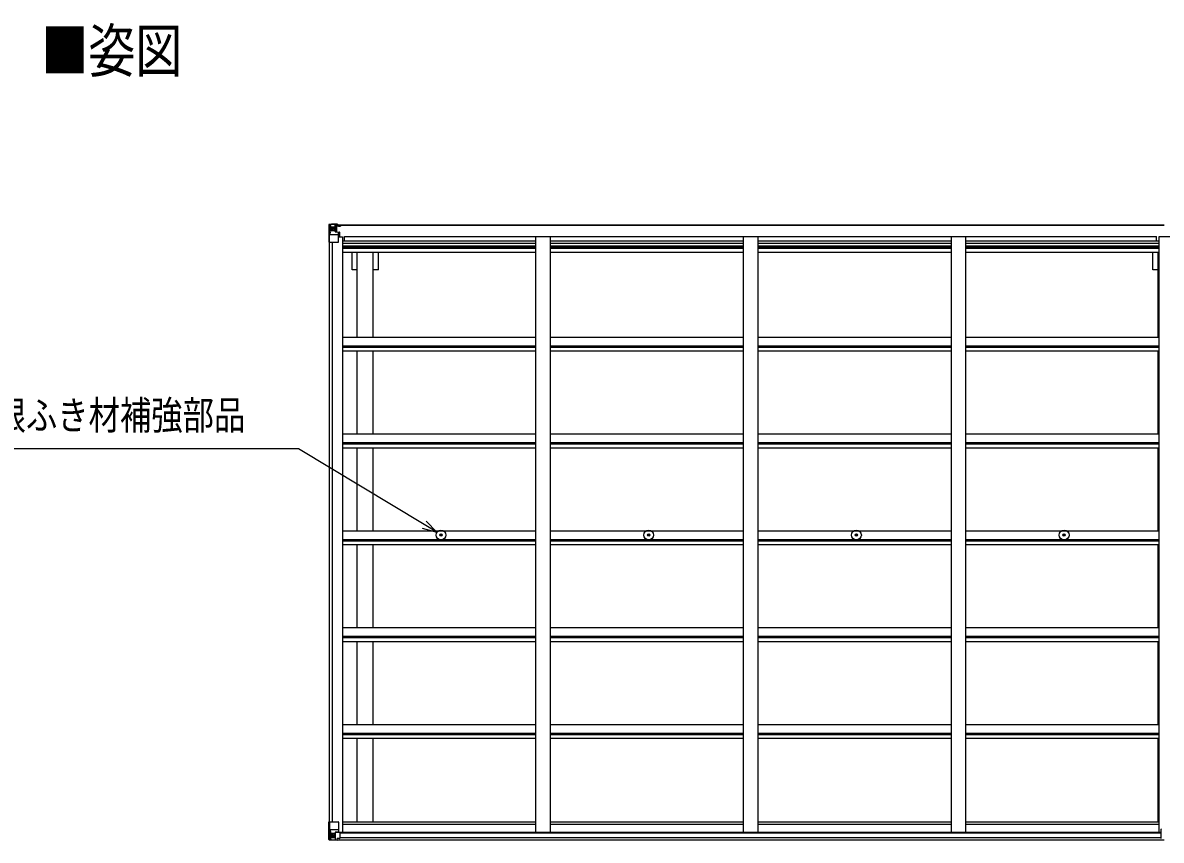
# Model space of a CAD drawing. Units: millimetres, scale not verified. Extents: x -12615 to 12615, y -8910 to 8910.
# Drawn here: x -7308 to -3384, y 620 to 3435 of the extents above; entities that cross this region are included whole.
import ezdxf
from ezdxf.enums import TextEntityAlignment as Align

# ---------------------------------------------------------------- set-up
doc = ezdxf.new("R2010")
doc.units = ezdxf.units.MM
doc.header["$LTSCALE"] = 40
for name, color, linetype in [('0-2_USER1', 3, 'Continuous'), ('0-4_YKK_13', 4, 'Continuous'), ('0-5_YKK_A1', 4, 'Continuous'), ('0-6_YKK_D', 6, 'Continuous')]:
    doc.layers.add(name, color=color, linetype=linetype)
doc.styles.add('ＭＳ ゴシック', font='')
doc.styles.get('ＭＳ ゴシック').set_extended_font_data('MS Gothic')

msp = doc.modelspace()

# ---------------------------------------------------------------- linework, layer by layer
at = {"layer": '0-4_YKK_13'}
for p, q in [((-6253.11, 2740.02), (-6253.11, 2739.98)), ((-6252.17, 2741.02), (-6252.17, 2741.02)), ((-6252.17, 2740.97), (-6252.17, 2741.01)), ((-6243.2, 2741.4), (-6251.12, 2740.93)), ((-6250.26, 2739.96), (-6250.27, 2739.89)), ((-6250.27, 2679.31), (-6250.27, 2739.89)), ((-6249.72, 2706.19), (-6245.58, 2718.27)), ((-6246.3, 2736.52), (-6249.03, 2740.18)), ((-6245.44, 2733.01), (-6243.11, 2733.07)), ((-6245.44, 2719.54), (-6245.44, 2733.01)), ((-6243.11, 2719.51), (-6245.44, 2719.54)), ((-6231.11, 2742.19), (-6243.11, 2741.41)), ((-6243.11, 2733.06), (-6231.11, 2733.06)), ((-6243.11, 2719.51), (-6231.11, 2719.51)), ((-6243.11, 2719.51), (-6243.11, 2719.51)), ((-6237.63, 2725.87), (-6237.63, 2724.91)), ((-6232.11, 2733.06), (-6231.11, 2733.06)), ((-6224.61, 2742.7), (-6231.11, 2742.31)), ((-6231.11, 2716.21), (-6231.11, 2742.31)), ((-6231.11, 2741.42), (-6224.61, 2741.82)), ((-6229.61, 2736.6), (-6231.11, 2736.6)), ((-6229.61, 2733.06), (-6231.11, 2733.06)), ((-6229.61, 2719.51), (-6231.11, 2719.51)), ((-6230.28, 2715.95), (-6219.93, 2714.3)), ((-6230.28, 2715.32), (-6230.28, 2715.95)), ((-6219.93, 2713.66), (-6230.28, 2715.32)), ((-6224.61, 2740.89), (-6229.61, 2740.81)), ((-6229.11, 2736.24), (-6229.61, 2736.24)), ((-6225.61, 2731.31), (-6229.61, 2731.31)), ((-6225.61, 2723.1), (-6229.61, 2723.1)), ((-6229.5, 2734.94), (-6225.61, 2734.94)), ((-6229.11, 2737.27), (-6229.11, 2735.31)), ((-6221.11, 2737.27), (-6229.11, 2737.27)), ((-6221.11, 2737.24), (-6229.11, 2737.24)), ((-6219.11, 2735.4), (-6229.11, 2735.31)), ((-6229.11, 2735.15), (-6229.11, 2735.31)), ((-6229.11, 2735.31), (-6229.11, 2735.31)), ((-6225.61, 2715.2), (-6225.61, 2735.17)), ((-6224.61, 2741.82), (-6224.61, 2742.7)), ((-6224.61, 2741.31), (-6224.61, 2741.82)), ((-6224.61, 2741.31), (-6224.61, 2740.89)), ((-6224.61, 2740.89), (-6224.61, 2740.08)), ((-6219.93, 2714.3), (-6219.93, 2713.66)), ((-6219.66, 2714.22), (-6215.61, 2714.19)), ((-6219.61, 2740.51), (-6219.61, 2740.08)), ((-6219.31, 2740.51), (-6219.61, 2740.51)), ((-6219.31, 2740.51), (-6217.62, 2740.08)), ((-6219.11, 2737.01), (-6214.11, 2737.01)), ((-6219.11, 2735.4), (-6219.11, 2737.01)), ((-6219.11, 2680.31), (-6219.11, 2713.41)), ((-6214.61, 2714.18), (-6215.61, 2714.19)), ((-6215.61, 2712.45), (-6214.61, 2712.46)), ((-6214.61, 2697.96), (-6214.61, 2714.18)), ((-6214.11, 2737.93), (-6214.11, 2737.01)), ((-6214.11, 2737.01), (-6213.11, 2737.01)), ((-6213.11, 2737.01), (-6213.11, 2737.93)), ((-6213.11, 2737.01), (-6213.11, 2735.44)), ((-6213.11, 2735.33), (-6213.11, 2735.44)), ((-6250.27, 2679.31), (-6220.11, 2679.31)), ((-6249.72, 2706.19), (-6243.11, 2705.98)), ((-6243.11, 2705.98), (-6219.11, 2705.98)), ((-6214.61, 2702.31), (-6219.11, 2702.31)), ((-5868.53, 1671.65), (-5867.42, 1671.67)), ((-5868.53, 1670.65), (-5867.42, 1670.63)), ((-5867.42, 1671.67), (-5866.91, 1671.77)), ((-5867.42, 1670.63), (-5866.91, 1670.53)), ((-5866.8, 1672.29), (-5866.91, 1671.77)), ((-5866.8, 1670.01), (-5866.91, 1670.53)), ((-5866.79, 1673.39), (-5866.8, 1672.29)), ((-5866.79, 1668.9), (-5866.8, 1670.01)), ((-5865.79, 1673.39), (-5865.77, 1672.29)), ((-5865.79, 1668.9), (-5865.77, 1670.01)), ((-5865.77, 1672.29), (-5865.67, 1671.77)), ((-5865.77, 1670.01), (-5865.67, 1670.53)), ((-5865.15, 1671.67), (-5865.67, 1671.77)), ((-5865.15, 1670.63), (-5865.67, 1670.53)), ((-5864.04, 1671.65), (-5865.15, 1671.67)), ((-5864.04, 1670.65), (-5865.15, 1670.63)), ((-5152.53, 1671.65), (-5151.42, 1671.67)), ((-5152.53, 1670.65), (-5151.42, 1670.63)), ((-5151.42, 1671.67), (-5150.91, 1671.77)), ((-5151.42, 1670.63), (-5150.91, 1670.53)), ((-5150.8, 1672.29), (-5150.91, 1671.77)), ((-5150.8, 1670.01), (-5150.91, 1670.53)), ((-5150.79, 1673.39), (-5150.8, 1672.29)), ((-5150.79, 1668.9), (-5150.8, 1670.01)), ((-5149.79, 1673.39), (-5149.77, 1672.29)), ((-5149.79, 1668.9), (-5149.77, 1670.01)), ((-5149.77, 1672.29), (-5149.67, 1671.77)), ((-5149.77, 1670.01), (-5149.67, 1670.53)), ((-5149.15, 1671.67), (-5149.67, 1671.77)), ((-5149.15, 1670.63), (-5149.67, 1670.53)), ((-5148.04, 1671.65), (-5149.15, 1671.67)), ((-5148.04, 1670.65), (-5149.15, 1670.63)), ((-4436.53, 1671.65), (-4435.42, 1671.67)), ((-4436.53, 1670.65), (-4435.42, 1670.63)), ((-4435.42, 1671.67), (-4434.91, 1671.77)), ((-4435.42, 1670.63), (-4434.91, 1670.53)), ((-4434.8, 1672.29), (-4434.91, 1671.77)), ((-4434.8, 1670.01), (-4434.91, 1670.53)), ((-4434.79, 1673.39), (-4434.8, 1672.29)), ((-4434.79, 1668.9), (-4434.8, 1670.01)), ((-4433.79, 1673.39), (-4433.77, 1672.29)), ((-4433.79, 1668.9), (-4433.77, 1670.01)), ((-4433.77, 1672.29), (-4433.67, 1671.77)), ((-4433.77, 1670.01), (-4433.67, 1670.53)), ((-4433.15, 1671.67), (-4433.67, 1671.77)), ((-4433.15, 1670.63), (-4433.67, 1670.53)), ((-4432.04, 1671.65), (-4433.15, 1671.67)), ((-4432.04, 1670.65), (-4433.15, 1670.63)), ((-3720.53, 1671.65), (-3719.42, 1671.67)), ((-3720.53, 1670.65), (-3719.42, 1670.63)), ((-3719.42, 1671.67), (-3718.91, 1671.77)), ((-3719.42, 1670.63), (-3718.91, 1670.53)), ((-3718.8, 1672.29), (-3718.91, 1671.77)), ((-3718.8, 1670.01), (-3718.91, 1670.53)), ((-3718.79, 1673.39), (-3718.8, 1672.29)), ((-3718.79, 1668.9), (-3718.8, 1670.01)), ((-3717.79, 1673.39), (-3717.77, 1672.29)), ((-3717.79, 1668.9), (-3717.77, 1670.01)), ((-3717.77, 1672.29), (-3717.67, 1671.77)), ((-3717.77, 1670.01), (-3717.67, 1670.53)), ((-3717.15, 1671.67), (-3717.67, 1671.77)), ((-3717.15, 1670.63), (-3717.67, 1670.53)), ((-3716.04, 1671.65), (-3717.15, 1671.67)), ((-3716.04, 1670.65), (-3717.15, 1670.63)), ((-6253.11, 683.33), (-6220.11, 683.33)), ((-6253.11, 622.62), (-6253.11, 683.33)), ((-6250.26, 683.33), (-6250.26, 622.75)), ((-6219.11, 682.33), (-6219.11, 649.23)), ((-6249.72, 656.45), (-6243.11, 656.66)), ((-6249.72, 656.45), (-6245.58, 644.36)), ((-6243.11, 643.13), (-6245.44, 643.1)), ((-6245.44, 643.1), (-6245.44, 629.63)), ((-6245.44, 629.63), (-6243.11, 629.57)), ((-6243.11, 656.66), (-6219.11, 656.66)), ((-6243.11, 643.13), (-6243.11, 643.13)), ((-6231.11, 643.13), (-6243.11, 643.13)), ((-6243.11, 629.57), (-6231.11, 629.57)), ((-6238.59, 636.77), (-6238.59, 637.73)), ((-6231.11, 647.12), (-6224.61, 647.12)), ((-6231.11, 647.12), (-6231.11, 620.33)), ((-6219.93, 648.97), (-6230.28, 647.32)), ((-6230.28, 647.32), (-6230.28, 647.12)), ((-6227.58, 647.12), (-6219.93, 648.34)), ((-6224.61, 647.12), (-6215.61, 647.08)), ((-6219.93, 648.34), (-6219.93, 648.97)), ((-6214.61, 646.17), (-6214.61, 626.02)), ((-3383.61, 625.4), (-3383.61, 657.72)), ((-6252.17, 621.66), (-6252.17, 621.62)), ((-6243.2, 621.23), (-6251.12, 621.71)), ((-6250.26, 622.68), (-6250.26, 622.75)), ((-6246.3, 626.12), (-6249.03, 622.45)), ((-6231.11, 620.44), (-6243.11, 621.23)), ((-6224.61, 619.93), (-6224.61, 625.88)), ((-6215.61, 625.31), (-6224.61, 625.25)), ((-3383.61, 625.4), (-3383.61, 625.36))]:
    msp.add_line(p, q, dxfattribs=at)
for points in [[(-6253.11, 2739.98), (-6253.11, 2679.31), (-6250.27, 2679.31)], [(-6252.17, 2741.02), (-6243.11, 2741.57), (-6231.11, 2742.31)], [(-6239.55, 2726.83), (-6240.51, 2726.83), (-6240.51, 2727.79), (-6239.55, 2727.79)], [(-6238.59, 2728.75), (-6238.59, 2729.71), (-6237.63, 2729.71), (-6237.63, 2728.75)], [(-6237.63, 2724.91), (-6238.59, 2724.91), (-6238.59, 2725.87)], [(-6236.67, 2727.79), (-6235.71, 2727.79), (-6235.71, 2726.83), (-6236.67, 2726.83)], [(-6224.61, 2741.31), (-6229.61, 2741.31), (-6229.61, 2715.84)], [(-6229.11, 2736.24), (-6221.11, 2736.24), (-6221.11, 2737.93)], [(-6214.11, 2735.28), (-6229.11, 2735.15), (-6229.11, 2735.15)], [(-6219.11, 2735.4), (-6219.11, 2735.39), (-6213.11, 2735.44)], [(-6215.61, 2714.19), (-6215.61, 2712.45), (-6219.11, 2712.43)], [(-6239.55, 634.85), (-6240.51, 634.85), (-6240.51, 635.81), (-6239.55, 635.81)], [(-6238.59, 637.73), (-6237.63, 637.73), (-6237.63, 636.77)], [(-6237.63, 633.89), (-6237.63, 632.93), (-6238.59, 632.93), (-6238.59, 633.89)], [(-6236.67, 635.81), (-6235.71, 635.81), (-6235.71, 634.85), (-6236.67, 634.85)], [(-6252.17, 621.62), (-6243.11, 621.06), (-6224.61, 619.93)], [(-6214.61, 626.02), (-6214.62, 625.91), (-6224.61, 625.88)]]:
    msp.add_lwpolyline(points, dxfattribs=at)
for centre, radius in [((-6238.11, 2727.31), 5.3), ((-5866.29, 1671.15), 17), ((-5150.29, 1671.15), 17), ((-4434.29, 1671.15), 17), ((-3718.29, 1671.15), 17), ((-5866.29, 1671.15), 4), ((-5150.29, 1671.15), 4), ((-4434.29, 1671.15), 4), ((-3718.29, 1671.15), 4), ((-6238.11, 635.33), 5.3)]:
    msp.add_circle(centre, radius, dxfattribs=at)
for centre, radius, start, end in [((-6252.11, 2740.02), 0.999, 93.4424, 179.95083), ((-6252.11, 2740.02), 1, 93.50017, 180.00079), ((-6252.11, 2739.98), 0.999, 93.4424, 179.95083), ((-6250.95, 2753.63), 12.7, 269.24466, 275.10311), ((-6248.98, 2740.02), 1.28, 131.17831, 182.45895), ((-6239.55, 2728.75), 0.96, 270, 0), ((-6239.55, 2725.87), 0.96, 0, 90), ((-6236.67, 2728.75), 0.96, 180, 270), ((-6236.67, 2725.87), 0.96, 90, 180), ((-6230.17, 2716.88), 0.937, 182.32209, 263.26766), ((-6230.17, 2716.25), 0.937, 182.32209, 263.26766), ((-6229.11, 2737.77), 0.5, 179.99802, 269.99691), ((-6229.11, 2737.74), 0.5, 180.00109, 270.00109), ((-6229.11, 2734.81), 0.5, 90.52895, 180.04464), ((-6229.1, 2734.64), 0.513, 91.88028, 181.04707), ((-6220.04, 2713.37), 0.937, 2.32209, 83.26766), ((-6220.04, 2712.73), 0.937, 2.32209, 83.26766), ((-6213.97, 2742.97), 7.69, 268.96999, 276.43426), ((-6220.11, 2680.31), 1, 270, 0), ((-5866.29, 1671.15), 2.3, 167.44414, 192.55586), ((-5866.29, 1671.15), 2.3, 77.44414, 102.55586), ((-5866.29, 1671.15), 2.3, 257.44414, 282.55586), ((-5866.29, 1671.15), 2.3, 347.44414, 12.55586), ((-5150.29, 1671.15), 2.3, 167.44414, 192.55586), ((-5150.29, 1671.15), 2.3, 77.44414, 102.55586), ((-5150.29, 1671.15), 2.3, 257.44414, 282.55586), ((-5150.29, 1671.15), 2.3, 347.44414, 12.55586), ((-4434.29, 1671.15), 2.3, 167.44414, 192.55586), ((-4434.29, 1671.15), 2.3, 77.44414, 102.55586), ((-4434.29, 1671.15), 2.3, 257.44414, 282.55586), ((-4434.29, 1671.15), 2.3, 347.44414, 12.55586), ((-3718.29, 1671.15), 2.3, 167.44414, 192.55586), ((-3718.29, 1671.15), 2.3, 77.44414, 102.55586), ((-3718.29, 1671.15), 2.3, 257.44414, 282.55586), ((-3718.29, 1671.15), 2.3, 347.44414, 12.55586), ((-6220.11, 682.33), 1, 0, 90), ((-6239.55, 636.77), 0.96, 270, 0), ((-6239.55, 633.89), 0.96, 0, 90), ((-6236.67, 636.77), 0.96, 180, 270), ((-6236.67, 633.89), 0.96, 90, 180), ((-6230.17, 646.39), 0.937, 96.73234, 129.06602), ((-6220.04, 649.9), 0.937, 276.73234, 357.67791), ((-6220.04, 649.27), 0.937, 276.73234, 357.67791), ((-3382.61, 657.72), 1, 90, 180), ((-6252.11, 622.66), 0.999, 180.04917, 266.5576), ((-6252.11, 622.62), 0.999, 180.04917, 266.5576), ((-6252.11, 622.62), 1, 179.99921, 266.49983), ((-6250.95, 609.01), 12.7, 84.89689, 90.75534), ((-6248.98, 622.62), 1.28, 177.54105, 228.82169)]:
    msp.add_arc(centre, radius, start, end, dxfattribs=at)
for centre, major_axis, ratio, start_param, end_param in [((-6051.17, 2753.33), (201, 12.36), 0.060933, 3.1373463, 3.1378449), ((-6250.17, 2741.1), (2, 0.12), 0.060933, 3.1378449, 4.2119296), ((-6249.98, 2738), (-0.02, 3), 0.466854, 5.5234897, 6.1575023), ((-6248.31, 2732.93), (0.03, 5), 0.573921, 4.7320603, 5.5159136), ((-6246.85, 2719.56), (0, 3), 0.468246, 4.2703918, 4.7058971), ((-6324.86, 2733.06), (81.75, 0), 0.061163, 0, 0.0007725), ((-6249, 2708.54), (0.85, 2.32), 0.403757, 2.3087461, 3.2744049), ((-6249, 654.1), (0.85, -2.32), 0.403757, 3.0087805, 3.9744392), ((-6248.31, 629.71), (0.03, -5), 0.573921, 0.7672717, 1.551125), ((-6246.84, 643.08), (0, -3), 0.468246, 1.5772882, 2.0127935), ((-6324.86, 629.57), (81.75, 0), 0.061163, 6.2824128, 6.2831853), ((-6215.61, 646.18), (1, -0.021), 0.906239, 0.0187047, 1.589501), ((-6250.17, 621.54), (2, -0.12), 0.060933, 2.0712557, 3.1453404), ((-6051.17, 609.31), (201, -12.36), 0.060933, 3.1453404, 3.145839), ((-6249.98, 624.64), (-0.02, -3), 0.466854, 0.125683, 0.7596956), ((-6215.61, 626.01), (1, 0.012), 0.707053, 4.7036637, 6.124411)]:
    msp.add_ellipse(centre, major_axis=major_axis, ratio=ratio, start_param=start_param, end_param=end_param, dxfattribs=at)
at = {"layer": '0-5_YKK_A1'}
for p, q in [((-6229.61, 2740.08), (-3373.61, 2740.08)), ((-6229.61, 2737.93), (-3373.61, 2737.93)), ((-6251.11, 2679.31), (-6251.11, 683.33)), ((-6241.41, 2679.31), (-6241.41, 683.33)), ((-6219.11, 2697.96), (-6206.11, 2697.96)), ((-6206.11, 2697.96), (-6206.11, 647.31)), ((-6206.11, 2684.28), (-5540.11, 2684.28)), ((-6206.11, 2675.88), (-5540.11, 2675.88)), ((-6198.61, 2684.28), (-6198.61, 2699.79)), ((-6198.61, 2699.79), (-3399.61, 2699.79)), ((-5540.11, 2699.78), (-5540.11, 647.31)), ((-5490.11, 2699.78), (-5490.11, 647.31)), ((-5490.11, 2684.28), (-4824.11, 2684.28)), ((-5490.11, 2675.88), (-4824.11, 2675.88)), ((-4824.11, 2699.78), (-4824.11, 647.31)), ((-4774.11, 2699.78), (-4774.11, 647.31)), ((-4774.11, 2684.28), (-4108.11, 2684.28)), ((-4774.11, 2675.88), (-4108.11, 2675.88)), ((-4108.11, 2699.78), (-4108.11, 647.31)), ((-4058.11, 2699.78), (-4058.11, 647.31)), ((-4058.11, 2684.28), (-3392.11, 2684.28)), ((-4058.11, 2675.88), (-3392.11, 2675.88)), ((-3399.61, 2684.28), (-3399.61, 2699.79)), ((-3392.11, 2697.96), (-3392.11, 647.31)), ((-3342.11, 2697.96), (-3392.11, 2697.96)), ((-6206.11, 2667.68), (-5540.11, 2667.68)), ((-6206.11, 2663.76), (-5540.11, 2663.76)), ((-6206.11, 2658.67), (-5540.11, 2658.67)), ((-6206.11, 2645.67), (-5540.11, 2645.67)), ((-6172.31, 2584.08), (-6172.31, 2645.67)), ((-6154.61, 2352.66), (-6154.61, 2645.67)), ((-6099.61, 2352.66), (-6099.61, 2645.67)), ((-6081.91, 2584.08), (-6081.91, 2645.67)), ((-5490.11, 2667.68), (-4824.11, 2667.68)), ((-5490.11, 2663.76), (-4824.11, 2663.76)), ((-5490.11, 2658.67), (-4824.11, 2658.67)), ((-5490.11, 2645.67), (-4824.11, 2645.67)), ((-4774.11, 2667.68), (-4108.11, 2667.68)), ((-4774.11, 2663.76), (-4108.11, 2663.76)), ((-4774.11, 2658.67), (-4108.11, 2658.67)), ((-4774.11, 2645.67), (-4108.11, 2645.67)), ((-4058.11, 2667.68), (-3392.11, 2667.68)), ((-4058.11, 2663.76), (-3392.11, 2663.76)), ((-4058.11, 2658.67), (-3392.11, 2658.67)), ((-4058.11, 2645.67), (-3392.11, 2645.67)), ((-3412.31, 2584.08), (-3412.31, 2645.67)), ((-3394.61, 2352.66), (-3394.61, 2645.67)), ((-6154.61, 2584.08), (-6172.31, 2584.08)), ((-6081.91, 2584.08), (-6099.61, 2584.08)), ((-3394.61, 2584.08), (-3412.31, 2584.08)), ((-6206.08, 2352.66), (-5540.11, 2352.66)), ((-6206.08, 2322.93), (-5540.11, 2322.93)), ((-6206.08, 2318.38), (-5540.11, 2318.38)), ((-5490.08, 2352.66), (-4824.11, 2352.66)), ((-5490.08, 2322.93), (-4824.11, 2322.93)), ((-5490.08, 2318.38), (-4824.11, 2318.38)), ((-4774.08, 2352.66), (-4108.11, 2352.66)), ((-4774.08, 2322.93), (-4108.11, 2322.93)), ((-4774.08, 2318.38), (-4108.11, 2318.38)), ((-4058.08, 2352.66), (-3392.11, 2352.66)), ((-4058.08, 2322.93), (-3392.11, 2322.93)), ((-4058.08, 2318.38), (-3392.11, 2318.38)), ((-6206.08, 2305.37), (-5540.11, 2305.37)), ((-6154.61, 2019.17), (-6154.61, 2305.37)), ((-6099.61, 2019.17), (-6099.61, 2305.37)), ((-5490.08, 2305.37), (-4824.11, 2305.37)), ((-4774.08, 2305.37), (-4108.11, 2305.37)), ((-4058.08, 2305.37), (-3392.11, 2305.37)), ((-3394.61, 2019.17), (-3394.61, 2305.37)), ((-6206.08, 2019.17), (-5540.11, 2019.17)), ((-5490.08, 2019.17), (-4824.11, 2019.17)), ((-4774.08, 2019.17), (-4108.11, 2019.17)), ((-4058.08, 2019.17), (-3392.11, 2019.17)), ((-6206.08, 1989.43), (-5540.11, 1989.43)), ((-6206.08, 1984.88), (-5540.11, 1984.88)), ((-6206.08, 1971.87), (-5540.11, 1971.87)), ((-6154.61, 1685.67), (-6154.61, 1971.87)), ((-6099.61, 1685.67), (-6099.61, 1971.87)), ((-5490.08, 1989.43), (-4824.11, 1989.43)), ((-5490.08, 1984.88), (-4824.11, 1984.88)), ((-5490.08, 1971.87), (-4824.11, 1971.87)), ((-4774.08, 1989.43), (-4108.11, 1989.43)), ((-4774.08, 1984.88), (-4108.11, 1984.88)), ((-4774.08, 1971.87), (-4108.11, 1971.87)), ((-4058.08, 1989.43), (-3392.11, 1989.43)), ((-4058.08, 1984.88), (-3392.11, 1984.88)), ((-4058.08, 1971.87), (-3392.11, 1971.87)), ((-3394.61, 1685.67), (-3394.61, 1971.87)), ((-6206.08, 1685.67), (-5540.11, 1685.67)), ((-6206.08, 1655.93), (-5540.11, 1655.93)), ((-6206.08, 1651.39), (-5540.11, 1651.39)), ((-5490.08, 1685.67), (-4824.11, 1685.67)), ((-5490.08, 1655.93), (-4824.11, 1655.93)), ((-5490.08, 1651.39), (-4824.11, 1651.39)), ((-4774.08, 1685.67), (-4108.11, 1685.67)), ((-4774.08, 1655.93), (-4108.11, 1655.93)), ((-4774.08, 1651.39), (-4108.11, 1651.39)), ((-4058.08, 1685.67), (-3392.11, 1685.67)), ((-4058.08, 1655.93), (-3392.11, 1655.93)), ((-4058.08, 1651.39), (-3392.11, 1651.39)), ((-6206.08, 1638.37), (-5540.11, 1638.37)), ((-6154.61, 1352.18), (-6154.61, 1638.37)), ((-6099.61, 1352.18), (-6099.61, 1638.37)), ((-5490.08, 1638.37), (-4824.11, 1638.37)), ((-4774.08, 1638.37), (-4108.11, 1638.37)), ((-4058.08, 1638.37), (-3392.11, 1638.37)), ((-3394.61, 1352.18), (-3394.61, 1638.37)), ((-6206.08, 1352.18), (-5540.11, 1352.18)), ((-5490.08, 1352.18), (-4824.11, 1352.18)), ((-4774.08, 1352.18), (-4108.11, 1352.18)), ((-4058.08, 1352.18), (-3392.11, 1352.18)), ((-6206.08, 1322.44), (-5540.11, 1322.44)), ((-6206.08, 1317.89), (-5540.11, 1317.89)), ((-6206.08, 1304.88), (-5540.11, 1304.88)), ((-6154.61, 1018.68), (-6154.61, 1304.88)), ((-6099.61, 1018.68), (-6099.61, 1304.88)), ((-5490.08, 1322.44), (-4824.11, 1322.44)), ((-5490.08, 1317.89), (-4824.11, 1317.89)), ((-5490.08, 1304.88), (-4824.11, 1304.88)), ((-4774.08, 1322.44), (-4108.11, 1322.44)), ((-4774.08, 1317.89), (-4108.11, 1317.89)), ((-4774.08, 1304.88), (-4108.11, 1304.88)), ((-4058.08, 1322.44), (-3392.11, 1322.44)), ((-4058.08, 1317.89), (-3392.11, 1317.89)), ((-4058.08, 1304.88), (-3392.11, 1304.88)), ((-3394.61, 1018.68), (-3394.61, 1304.88)), ((-6206.08, 1018.68), (-5540.11, 1018.68)), ((-6206.08, 988.95), (-5540.11, 988.95)), ((-6206.08, 984.4), (-5540.11, 984.4)), ((-5490.08, 1018.68), (-4824.11, 1018.68)), ((-5490.08, 988.95), (-4824.11, 988.95)), ((-5490.08, 984.4), (-4824.11, 984.4)), ((-4774.08, 1018.68), (-4108.11, 1018.68)), ((-4774.08, 988.95), (-4108.11, 988.95)), ((-4774.08, 984.4), (-4108.11, 984.4)), ((-4058.08, 1018.68), (-3392.11, 1018.68)), ((-4058.08, 988.95), (-3392.11, 988.95)), ((-4058.08, 984.4), (-3392.11, 984.4)), ((-6206.08, 971.39), (-5540.11, 971.39)), ((-6154.61, 683.48), (-6154.61, 971.39)), ((-6099.61, 683.48), (-6099.61, 971.39)), ((-5490.08, 971.39), (-4824.11, 971.39)), ((-4774.08, 971.39), (-4108.11, 971.39)), ((-4058.08, 971.39), (-3392.11, 971.39)), ((-3394.61, 683.48), (-3394.61, 971.39)), ((-6206.11, 683.48), (-5540.11, 683.48)), ((-6206.11, 675.13), (-5540.11, 675.13)), ((-5490.11, 683.48), (-4824.11, 683.48)), ((-5490.11, 675.13), (-4824.11, 675.13)), ((-4774.11, 683.48), (-4108.11, 683.48)), ((-4774.11, 675.13), (-4108.11, 675.13)), ((-4058.11, 683.48), (-3392.11, 683.48)), ((-4058.11, 675.13), (-3392.11, 675.13)), ((-6226.37, 647.31), (-3383.61, 647.31)), ((-6214.61, 645.05), (-3383.61, 645.05)), ((-6214.61, 629.43), (-3383.61, 629.43)), ((-6224.61, 621.53), (-3373.61, 621.53))]:
    msp.add_line(p, q, dxfattribs=at)
at = {"layer": '0-6_YKK_D'}
for points in [[(-5880.53, 1680.43), (-5924.18, 1706.81), (-6356.88, 1968.33), (-7547.86, 1968.33)], [(-5931.24, 1695.12), (-5880.53, 1680.43), (-5917.11, 1718.51)]]:
    msp.add_lwpolyline(points, dxfattribs=at)

# ---------------------------------------------------------------- texts
at = {"layer": '0-2_USER1', "style": 'ＭＳ ゴシック', "width": 0.8}
msp.add_text('■姿図', height=148.5, dxfattribs=at).set_placement((-7243.92, 3220.74), align=Align.BOTTOM_LEFT)
at = {"layer": '0-6_YKK_D', "style": 'ＭＳ ゴシック', "width": 0.8}
msp.add_text('屋根ふき材補強部品', height=98.97, dxfattribs=at).set_placement((-7512.87, 2004.49), align=Align.BOTTOM_LEFT)

doc.saveas('drawing.dxf')
